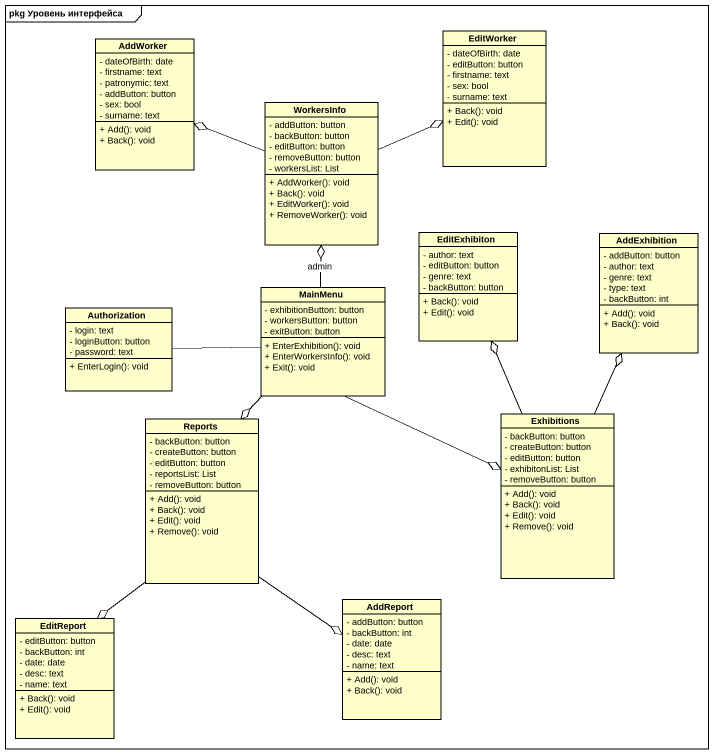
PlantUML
@startuml
mainframe pkg Уровень интерфейса
hide circle
hide empty members
skinparam classAttributeIconSize 0
class AddWorker {
  - dateOfBirth: date
  - firstname: text
  - patronymic: text
  - addButton: button
  - sex: bool
  - surname: text
  + Add(): void
  + Back(): void
}
class EditWorker {
  - dateOfBirth: date
  - editButton: button
  - firstname: text
  - sex: bool
  - surname: text
  + Back(): void
  + Edit(): void
}
class WorkersInfo {
  - addButton: button
  - backButton: button
  - editButton: button
  - removeButton: button
  - workersList: List
  + AddWorker(): void
  + Back(): void
  + EditWorker(): void
  + RemoveWorker(): void
}
class EditExhibiton {
  - author: text
  - editButton: button
  - genre: text
  - backButton: button
  + Back(): void
  + Edit(): void
}
class AddExhibition {
  - addButton: button
  - author: text
  - genre: text
  - type: text
  - backButton: int
  + Add(): void
  + Back(): void
}
class MainMenu {
  - exhibitionButton: button
  - workersButton: button
  - exitButton: button
  + EnterExhibition(): void
  + EnterWorkersInfo(): void
  + Exit(): void
}
class Authorization {
  - login: text
  - loginButton: button
  - password: text
  + EnterLogin(): void
}
class Exhibitions {
  - backButton: button
  - createButton: button
  - editButton: button
  - exhibitonList: List
  - removeButton: button
  + Add(): void
  + Back(): void
  + Edit(): void
  + Remove(): void
}
class Reports {
  - backButton: button
  - createButton: button
  - editButton: button
  - reportsList: List
  - removeButton: button
  + Add(): void
  + Back(): void
  + Edit(): void
  + Remove(): void
}
class AddReport {
  - addButton: button
  - backButton: int
  - date: date
  - desc: text
  - name: text
  + Add(): void
  + Back(): void
}
class EditReport {
  - editButton: button
  - backButton: int
  - date: date
  - desc: text
  - name: text
  + Back(): void
  + Edit(): void
}
WorkersInfo -left-o AddWorker
WorkersInfo -right-o EditWorker
MainMenu -up-o WorkersInfo : admin
MainMenu -left- Authorization
MainMenu --o Exhibitions
MainMenu --o Reports
Exhibitions -up-o EditExhibiton
Exhibitions -up-o AddExhibition
Reports --o AddReport
Reports --o EditReport
@enduml
